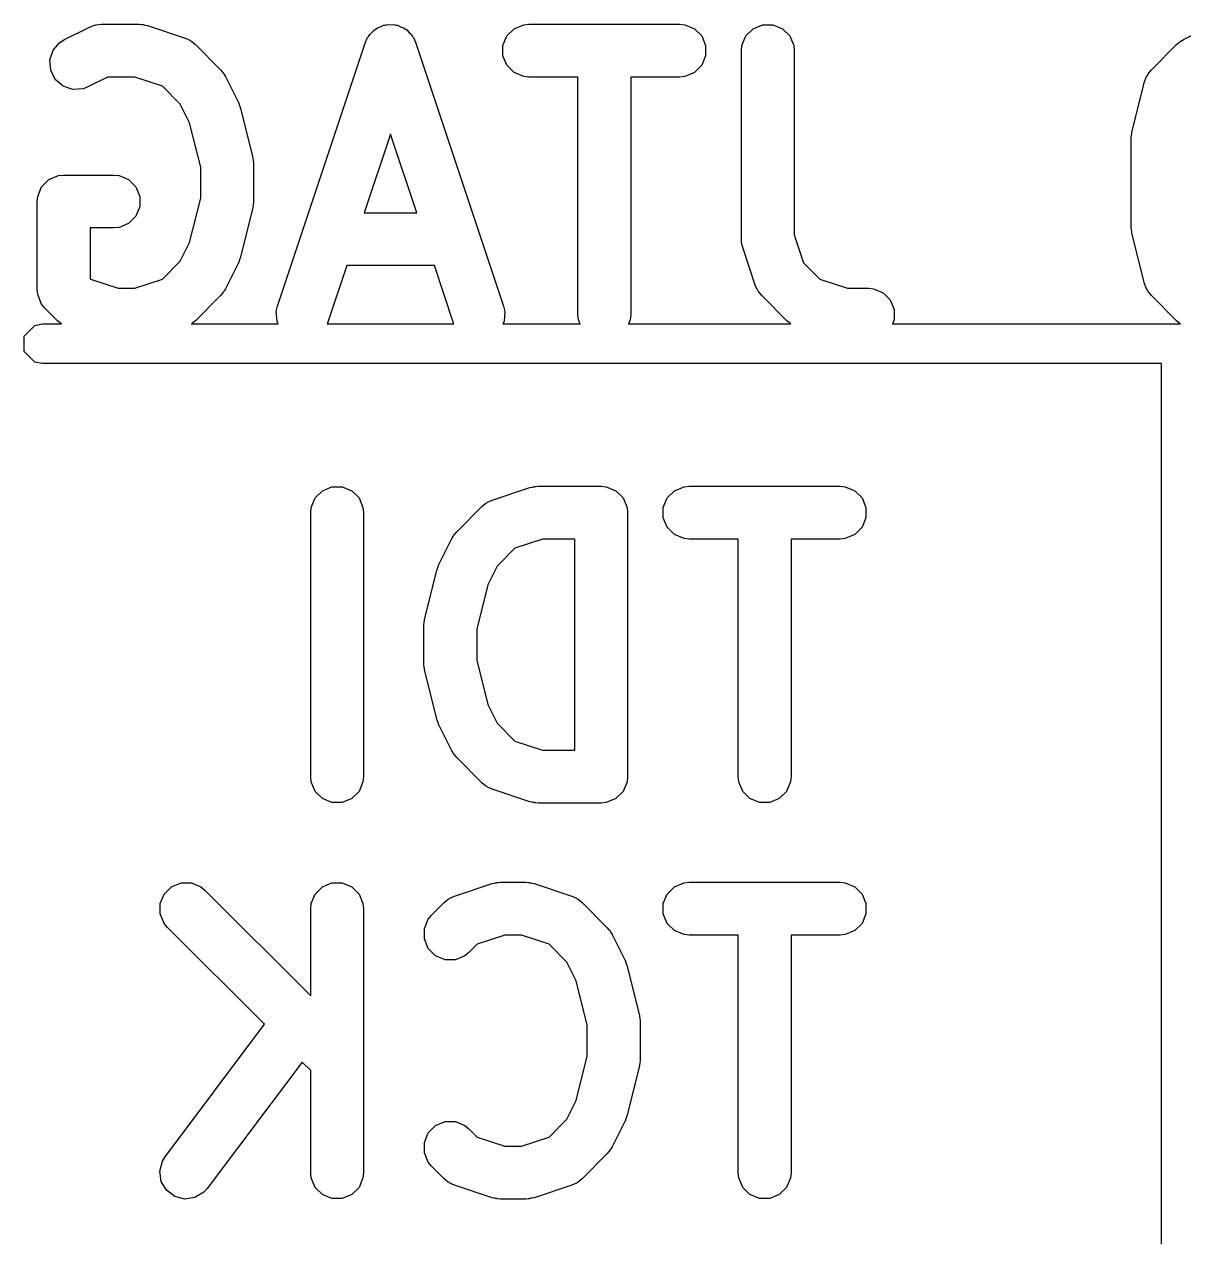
# Model space of a CAD drawing. Extents: x 89 to 178, y -115 to -57.
# Drawn here: x 164.845 to 168.357, y -84.356 to -80.682 of the extents above; entities that cross this region are included whole.
import ezdxf

# ---------------------------------------------------------------- set-up
doc = ezdxf.new("R2010")
doc.units = 0
doc.layers.add('BLACK', color=7, linetype='CONTINUOUS')

msp = doc.modelspace()

# ---------------------------------------------------------------- linework, layer by layer
at = {"layer": 'BLACK', "linetype": 'CONTINUOUS'}
for p, q in [((165.042293, -80.690221), (165.05694, -80.684616)), ((165.05694, -80.684616), (165.059806, -80.684412)), ((165.059806, -80.684412), (165.062463, -80.683312)), ((165.062463, -80.683312), (165.07807, -80.681775)), ((165.07807, -80.681775), (165.192356, -80.681775)), ((165.192356, -80.681775), (165.200253, -80.682552)), ((165.200253, -80.682552), (165.202362, -80.682403)), ((165.202362, -80.682403), (165.205134, -80.683033)), ((165.205134, -80.683033), (165.207963, -80.683312)), ((165.207963, -80.683312), (165.209914, -80.68412)), ((165.209914, -80.68412), (165.217654, -80.68588)), ((165.924153, -80.689103), (165.93313, -80.684615)), ((165.93313, -80.684615), (165.938833, -80.684209)), ((165.938833, -80.684209), (165.944254, -80.682403)), ((165.944254, -80.682403), (165.95426, -80.683113)), ((165.95426, -80.683113), (165.964266, -80.682403)), ((165.964266, -80.682403), (165.969686, -80.684209)), ((165.969686, -80.684209), (165.97539, -80.684615)), ((165.97539, -80.684615), (165.984366, -80.689103)), ((166.328862, -80.695257), (166.357701, -80.683312)), ((166.357701, -80.683312), (166.373308, -80.681775)), ((166.373308, -80.681775), (166.830451, -80.681775)), ((166.830451, -80.681775), (166.846058, -80.683312)), ((166.846058, -80.683312), (166.874897, -80.695257)), ((167.052672, -80.695257), (167.081511, -80.683312)), ((167.081511, -80.683312), (167.112725, -80.683312)), ((167.112725, -80.683312), (167.141564, -80.695257)), ((164.966103, -80.728316), (165.042293, -80.690221)), ((165.217654, -80.68588), (165.33194, -80.723975)), ((165.884759, -80.722157), (165.888502, -80.71784)), ((165.888502, -80.71784), (165.89106, -80.712726)), ((165.89106, -80.712726), (165.898638, -80.706153)), ((165.898638, -80.706153), (165.905211, -80.698575)), ((165.905211, -80.698575), (165.910325, -80.696017)), ((165.910325, -80.696017), (165.914642, -80.692274)), ((165.914642, -80.692274), (165.924153, -80.689103)), ((165.984366, -80.689103), (165.993878, -80.692274)), ((165.993878, -80.692274), (165.998195, -80.696018)), ((165.998195, -80.696018), (166.003309, -80.698575)), ((166.003309, -80.698575), (166.009879, -80.70615)), ((166.009879, -80.70615), (166.01746, -80.712725)), ((166.01746, -80.712725), (166.020018, -80.717841)), ((166.020018, -80.717841), (166.023761, -80.722157)), ((166.294845, -80.746168), (166.30679, -80.717329)), ((166.30679, -80.717329), (166.328862, -80.695257)), ((166.874897, -80.695257), (166.896969, -80.717329)), ((166.896969, -80.717329), (166.908914, -80.746168)), ((167.018655, -80.746168), (167.0306, -80.717329)), ((167.0306, -80.717329), (167.052672, -80.695257)), ((167.141564, -80.695257), (167.163636, -80.717329)), ((167.163636, -80.717329), (167.175581, -80.746168)), ((168.356579, -80.728316), (168.432769, -80.690221)), ((164.932379, -80.760251), (164.952831, -80.73667)), ((164.952831, -80.73667), (164.966103, -80.728316)), ((165.33194, -80.723975), (165.34626, -80.730369)), ((165.34626, -80.730369), (165.34843, -80.732251)), ((165.34843, -80.732251), (165.351088, -80.733352)), ((165.351088, -80.733352), (165.363211, -80.743301)), ((165.363211, -80.743301), (165.439401, -80.819492)), ((165.611699, -81.536477), (165.878365, -80.736477)), ((165.878365, -80.736477), (165.884759, -80.722157)), ((166.023761, -80.722157), (166.030155, -80.736477)), ((166.030155, -80.736477), (166.296822, -81.536477)), ((166.294845, -80.777382), (166.294845, -80.746168)), ((166.908914, -80.746168), (166.908914, -80.777382)), ((167.017118, -80.761775), (167.018655, -80.746168)), ((167.175581, -80.746168), (167.177118, -80.761775)), ((168.259597, -80.819491), (168.335788, -80.743301)), ((168.335788, -80.743301), (168.341921, -80.738267)), ((168.341921, -80.738267), (168.343307, -80.73667)), ((168.343307, -80.73667), (168.345714, -80.735154)), ((168.345714, -80.735154), (168.347911, -80.733352)), ((168.347911, -80.733352), (168.349862, -80.732543)), ((168.349862, -80.732543), (168.356579, -80.728316)), ((164.922508, -80.789864), (164.932379, -80.760251)), ((164.924721, -80.821), (164.922508, -80.789864)), ((166.30679, -80.806221), (166.294845, -80.777382)), ((166.908914, -80.777382), (166.896969, -80.806221)), ((167.017118, -81.333203), (167.017118, -80.761775)), ((167.177118, -80.761775), (167.177118, -81.32022)), ((164.93868, -80.848919), (164.924721, -80.821)), ((165.439401, -80.819492), (165.444436, -80.825626)), ((165.444436, -80.825626), (165.446032, -80.827011)), ((165.446032, -80.827011), (165.447545, -80.829414)), ((165.447545, -80.829414), (165.44935, -80.831614)), ((165.44935, -80.831614), (165.450159, -80.833568)), ((166.328862, -80.828293), (166.30679, -80.806221)), ((166.357701, -80.840238), (166.328862, -80.828293)), ((166.874897, -80.828293), (166.846058, -80.840238)), ((166.896969, -80.806221), (166.874897, -80.828293)), ((168.247371, -80.837108), (168.249648, -80.831614)), ((168.249648, -80.831614), (168.259597, -80.819491)), ((164.962261, -80.869371), (164.93868, -80.848919)), ((165.096955, -80.841775), (165.037657, -80.871424)), ((165.179373, -80.841775), (165.096955, -80.841775)), ((165.263426, -80.869792), (165.179373, -80.841775)), ((165.450159, -80.833568), (165.454386, -80.840283)), ((165.454386, -80.840283), (165.492481, -80.916474)), ((166.373308, -80.841775), (166.357701, -80.840238)), ((166.52188, -80.841775), (166.373308, -80.841775)), ((166.52188, -81.561775), (166.52188, -80.841775)), ((166.830451, -80.841775), (166.68188, -80.841775)), ((166.68188, -80.841775), (166.68188, -81.561775)), ((166.846058, -80.840238), (166.830451, -80.841775)), ((168.200459, -81.009038), (168.238554, -80.856657)), ((168.238554, -80.856657), (168.24383, -80.841889)), ((168.24383, -80.841889), (168.247371, -80.837108)), ((164.991874, -80.879242), (164.962261, -80.869371)), ((165.02301, -80.877029), (164.991874, -80.879242)), ((165.037657, -80.871424), (165.02301, -80.877029)), ((165.317083, -80.923449), (165.263426, -80.869792)), ((165.345446, -80.980173), (165.317083, -80.923449)), ((165.492481, -80.916474), (165.492917, -80.917615)), ((165.492917, -80.917615), (165.493262, -80.91808)), ((165.493262, -80.91808), (165.495601, -80.924628)), ((165.495601, -80.924628), (165.498086, -80.931121)), ((165.498086, -80.931121), (165.498126, -80.931697)), ((165.498126, -80.931697), (165.498538, -80.932848)), ((165.498538, -80.932848), (165.536634, -81.085229)), ((165.379023, -81.114479), (165.345446, -80.980173)), ((165.95426, -81.014758), (165.874779, -81.253203)), ((166.033742, -81.253203), (165.95426, -81.014758)), ((168.199028, -81.018707), (168.199607, -81.012834)), ((168.199607, -81.012834), (168.200058, -81.011743)), ((168.200058, -81.011743), (168.200459, -81.009038)), ((168.19807, -81.028441), (168.198337, -81.02572)), ((168.19807, -81.295108), (168.19807, -81.028441)), ((168.198164, -81.024552), (168.199028, -81.018707)), ((168.198337, -81.02572), (168.198164, -81.024552)), ((165.536634, -81.085229), (165.537034, -81.087934)), ((165.537034, -81.087934), (165.537486, -81.089025)), ((165.379023, -81.20907), (165.379023, -81.114479)), ((165.537486, -81.089025), (165.538064, -81.094898)), ((165.538064, -81.094898), (165.538929, -81.100743)), ((165.538929, -81.100743), (165.538755, -81.101911)), ((165.538755, -81.101911), (165.539023, -81.104632)), ((165.539023, -81.104632), (165.539023, -81.218918)), ((164.897266, -81.174472), (164.919338, -81.1524)), ((164.919338, -81.1524), (164.948177, -81.140455)), ((164.948177, -81.140455), (164.963784, -81.138918)), ((164.963784, -81.138918), (165.116165, -81.138918)), ((165.116165, -81.138918), (165.131772, -81.140455)), ((165.131772, -81.140455), (165.160611, -81.1524)), ((165.160611, -81.1524), (165.182683, -81.174472)), ((164.885321, -81.203311), (164.897266, -81.174472)), ((165.182683, -81.174472), (165.194628, -81.203311)), ((164.883784, -81.218918), (164.885321, -81.203311)), ((164.883784, -81.485584), (164.883784, -81.218918)), ((165.194628, -81.234525), (165.182683, -81.263364)), ((165.194628, -81.203311), (165.194628, -81.234525)), ((165.345446, -81.343375), (165.379023, -81.20907)), ((165.537034, -81.235615), (165.536634, -81.238321)), ((165.537486, -81.234525), (165.537034, -81.235615)), ((165.538064, -81.228651), (165.537486, -81.234525)), ((165.538929, -81.222807), (165.538064, -81.228651)), ((165.539023, -81.218918), (165.538755, -81.221638)), ((165.538755, -81.221638), (165.538929, -81.222807)), ((165.182683, -81.263364), (165.160611, -81.285436)), ((165.536634, -81.238321), (165.498538, -81.390702)), ((165.874779, -81.253203), (166.033742, -81.253203)), ((165.116165, -81.298918), (165.043784, -81.298918)), ((165.043784, -81.298918), (165.043784, -81.452446)), ((165.131772, -81.297381), (165.116165, -81.298918)), ((165.160611, -81.285436), (165.131772, -81.297381)), ((168.198337, -81.297828), (168.19807, -81.295108)), ((168.198164, -81.298997), (168.198337, -81.297828)), ((168.199028, -81.304841), (168.198164, -81.298997)), ((168.199607, -81.310715), (168.199028, -81.304841)), ((165.317083, -81.4001), (165.345446, -81.343375)), ((167.017895, -81.3411), (167.017118, -81.333203)), ((167.017746, -81.343209), (167.017895, -81.3411)), ((167.018376, -81.345981), (167.017746, -81.343209)), ((167.018655, -81.34881), (167.018376, -81.345981)), ((167.177118, -81.32022), (167.205135, -81.404273)), ((168.200058, -81.311805), (168.199607, -81.310715)), ((168.200459, -81.314511), (168.200058, -81.311805)), ((168.238554, -81.466892), (168.200459, -81.314511)), ((167.019463, -81.350761), (167.018655, -81.34881)), ((167.021223, -81.358501), (167.019463, -81.350761)), ((167.059318, -81.472787), (167.021223, -81.358501)), ((165.263427, -81.453757), (165.317083, -81.4001)), ((165.492481, -81.407076), (165.454386, -81.483266)), ((165.492917, -81.405934), (165.492481, -81.407076)), ((165.493262, -81.40547), (165.492917, -81.405934)), ((165.495601, -81.398921), (165.493262, -81.40547)), ((165.498086, -81.392429), (165.495601, -81.398921)), ((165.498126, -81.391852), (165.498086, -81.392429)), ((165.498538, -81.390702), (165.498126, -81.391852)), ((165.821446, -81.413203), (165.763489, -81.587073)), ((166.087075, -81.413203), (165.821446, -81.413203)), ((166.145032, -81.587073), (166.087075, -81.413203)), ((167.205135, -81.404273), (167.254618, -81.453757)), ((165.043784, -81.452446), (165.045094, -81.453757)), ((165.045094, -81.453757), (165.129148, -81.481775)), ((165.179373, -81.481775), (165.263427, -81.453757)), ((167.254618, -81.453757), (167.338672, -81.481775)), ((164.885321, -81.501191), (164.883784, -81.485584)), ((165.129148, -81.481775), (165.179373, -81.481775)), ((165.44935, -81.491934), (165.447547, -81.49413)), ((165.450158, -81.489982), (165.44935, -81.491934)), ((165.454386, -81.483266), (165.450158, -81.489982)), ((167.065712, -81.487107), (167.059318, -81.472787)), ((167.067594, -81.489277), (167.065712, -81.487107)), ((167.068695, -81.491935), (167.067594, -81.489277)), ((167.078644, -81.504058), (167.068695, -81.491935)), ((167.338672, -81.481775), (167.40188, -81.481775)), ((167.40188, -81.481775), (167.417487, -81.483312)), ((167.417487, -81.483312), (167.446326, -81.495257)), ((168.24383, -81.48166), (168.238554, -81.466892)), ((168.24737, -81.486438), (168.24383, -81.48166)), ((168.249647, -81.491935), (168.24737, -81.486438)), ((168.259596, -81.504058), (168.249647, -81.491935)), ((164.897266, -81.53003), (164.885321, -81.501191)), ((165.439401, -81.504057), (165.363211, -81.580248)), ((165.444434, -81.497923), (165.439401, -81.504057)), ((165.446032, -81.496538), (165.444434, -81.497923)), ((165.447547, -81.49413), (165.446032, -81.496538)), ((167.154835, -81.580248), (167.078644, -81.504058)), ((167.446326, -81.495257), (167.468398, -81.517329)), ((167.468398, -81.517329), (167.480343, -81.546168)), ((168.335787, -81.580248), (168.259596, -81.504058)), ((164.907215, -81.542153), (164.897266, -81.53003)), ((164.945312, -81.580249), (164.907215, -81.542153)), ((165.608222, -81.551769), (165.611699, -81.536477)), ((165.610434, -81.582905), (165.608222, -81.551769)), ((166.296822, -81.536477), (166.300299, -81.551769)), ((166.300299, -81.551769), (166.298087, -81.582905)), ((166.523417, -81.577382), (166.52188, -81.561775)), ((166.68188, -81.561775), (166.680343, -81.577382)), ((167.480343, -81.546168), (167.480343, -81.577382)), ((164.844567, -81.627039), (164.877039, -81.594567)), ((164.877039, -81.594567), (164.9, -81.59)), ((164.9, -81.59), (164.957193, -81.59)), ((164.957193, -81.59), (164.945312, -81.580249)), ((165.363211, -81.580248), (165.351328, -81.59)), ((165.351328, -81.59), (165.613982, -81.59)), ((165.613982, -81.59), (165.610434, -81.582905)), ((165.763489, -81.587073), (165.762182, -81.59)), ((165.762182, -81.59), (166.146339, -81.59)), ((166.146339, -81.59), (166.145032, -81.587073)), ((166.298087, -81.582905), (166.294539, -81.59)), ((166.294539, -81.59), (166.528643, -81.59)), ((166.528643, -81.59), (166.523417, -81.577382)), ((166.680343, -81.577382), (166.675117, -81.59)), ((166.675117, -81.59), (167.166718, -81.59)), ((167.166718, -81.59), (167.154835, -81.580248)), ((167.480343, -81.577382), (167.475117, -81.59)), ((167.475117, -81.59), (168.34767, -81.59)), ((168.341921, -81.585282), (168.335787, -81.580248)), ((168.343307, -81.58688), (168.341921, -81.585282)), ((168.345715, -81.588395), (168.343307, -81.58688)), ((168.34767, -81.59), (168.345715, -81.588395)), ((164.844567, -81.672961), (164.844567, -81.627039)), ((164.877039, -81.705433), (164.844567, -81.672961)), ((164.9, -81.71), (164.877039, -81.705433)), ((168.29, -81.71), (164.9, -81.71)), ((168.29, -86.7), (168.29, -81.71)), ((165.713891, -82.146168), (165.725836, -82.117329)), ((165.725836, -82.117329), (165.747908, -82.095257)), ((165.747908, -82.095257), (165.776747, -82.083312)), ((165.776747, -82.083312), (165.807961, -82.083312)), ((165.807961, -82.083312), (165.8368, -82.095257)), ((165.8368, -82.095257), (165.858872, -82.117329)), ((165.858872, -82.117329), (165.870817, -82.146168)), ((166.262294, -82.123975), (166.37658, -82.08588)), ((166.37658, -82.08588), (166.384319, -82.08412)), ((166.384319, -82.08412), (166.386271, -82.083312)), ((166.386271, -82.083312), (166.389099, -82.083033)), ((166.389099, -82.083033), (166.391872, -82.082403)), ((166.391872, -82.082403), (166.39398, -82.082552)), ((166.39398, -82.082552), (166.401878, -82.081775)), ((166.401878, -82.081775), (166.592354, -82.081775)), ((166.592354, -82.081775), (166.607961, -82.083312)), ((166.607961, -82.083312), (166.6368, -82.095257)), ((166.6368, -82.095257), (166.658872, -82.117329)), ((166.658872, -82.117329), (166.670817, -82.146168)), ((166.780558, -82.146168), (166.792503, -82.117329)), ((166.792503, -82.117329), (166.814575, -82.095257)), ((166.814575, -82.095257), (166.843414, -82.083312)), ((166.843414, -82.083312), (166.859021, -82.081775)), ((166.859021, -82.081775), (167.316164, -82.081775)), ((167.316164, -82.081775), (167.331771, -82.083312)), ((167.331771, -82.083312), (167.36061, -82.095257)), ((167.36061, -82.095257), (167.382682, -82.117329)), ((167.382682, -82.117329), (167.394627, -82.146168)), ((165.712354, -82.161775), (165.713891, -82.146168)), ((165.870817, -82.146168), (165.872354, -82.161775)), ((166.154833, -82.219491), (166.231024, -82.143301)), ((166.231024, -82.143301), (166.243146, -82.133352)), ((166.243146, -82.133352), (166.245803, -82.132251)), ((166.245803, -82.132251), (166.247974, -82.130369)), ((166.247974, -82.130369), (166.262294, -82.123975)), ((166.670817, -82.146168), (166.672354, -82.161775)), ((166.780558, -82.177382), (166.780558, -82.146168)), ((167.394627, -82.146168), (167.394627, -82.177382)), ((165.712354, -82.961775), (165.712354, -82.161775)), ((165.872354, -82.161775), (165.872354, -82.961775)), ((166.672354, -82.161775), (166.672354, -82.961775)), ((166.792503, -82.206221), (166.780558, -82.177382)), ((167.394627, -82.177382), (167.382682, -82.206221)), ((166.146689, -82.229414), (166.148202, -82.227011)), ((166.148202, -82.227011), (166.149796, -82.225628)), ((166.149796, -82.225628), (166.154833, -82.219491)), ((166.814575, -82.228293), (166.792503, -82.206221)), ((167.382682, -82.206221), (167.36061, -82.228293)), ((166.101753, -82.316474), (166.139848, -82.240283)), ((166.139848, -82.240283), (166.144074, -82.233568)), ((166.144074, -82.233568), (166.144884, -82.231614)), ((166.144884, -82.231614), (166.146689, -82.229414)), ((166.414861, -82.241775), (166.330806, -82.269792)), ((166.512354, -82.241775), (166.414861, -82.241775)), ((166.512354, -82.881775), (166.512354, -82.241775)), ((166.843414, -82.240238), (166.814575, -82.228293)), ((166.859021, -82.241775), (166.843414, -82.240238)), ((167.007593, -82.241775), (166.859021, -82.241775)), ((167.007593, -82.961775), (167.007593, -82.241775)), ((167.316164, -82.241775), (167.167593, -82.241775)), ((167.167593, -82.241775), (167.167593, -82.961775)), ((167.331771, -82.240238), (167.316164, -82.241775)), ((167.36061, -82.228293), (167.331771, -82.240238)), ((166.330806, -82.269792), (166.277149, -82.32345)), ((166.0576, -82.485229), (166.095696, -82.332848)), ((166.095696, -82.332848), (166.096107, -82.331697)), ((166.096107, -82.331697), (166.096148, -82.331121)), ((166.096148, -82.331121), (166.098632, -82.324628)), ((166.098632, -82.324628), (166.100972, -82.31808)), ((166.100972, -82.31808), (166.101316, -82.317615)), ((166.101316, -82.317615), (166.101753, -82.316474)), ((166.277149, -82.32345), (166.248787, -82.380173)), ((166.248787, -82.380173), (166.215211, -82.514479)), ((166.055211, -82.504632), (166.055478, -82.501911)), ((166.055211, -82.618918), (166.055211, -82.504632)), ((166.055305, -82.500743), (166.056169, -82.494898)), ((166.055478, -82.501911), (166.055305, -82.500743)), ((166.056169, -82.494898), (166.056748, -82.489025)), ((166.056748, -82.489025), (166.057199, -82.487934)), ((166.057199, -82.487934), (166.0576, -82.485229)), ((166.215211, -82.514479), (166.215211, -82.60907)), ((166.055478, -82.621638), (166.055211, -82.618918)), ((166.055305, -82.622807), (166.055478, -82.621638)), ((166.056169, -82.628651), (166.055305, -82.622807)), ((166.056748, -82.634525), (166.056169, -82.628651)), ((166.215211, -82.60907), (166.248787, -82.743375)), ((166.057199, -82.635615), (166.056748, -82.634525)), ((166.0576, -82.638321), (166.057199, -82.635615)), ((166.095696, -82.790702), (166.0576, -82.638321)), ((166.248787, -82.743375), (166.27715, -82.8001)), ((166.096107, -82.791852), (166.095696, -82.790702)), ((166.096148, -82.792429), (166.096107, -82.791852)), ((166.098632, -82.798921), (166.096148, -82.792429)), ((166.100972, -82.80547), (166.098632, -82.798921)), ((166.101316, -82.805934), (166.100972, -82.80547)), ((166.101753, -82.807076), (166.101316, -82.805934)), ((166.139848, -82.883266), (166.101753, -82.807076)), ((166.27715, -82.8001), (166.330806, -82.853757)), ((166.144075, -82.889982), (166.139848, -82.883266)), ((166.330806, -82.853757), (166.414861, -82.881775)), ((166.414861, -82.881775), (166.512354, -82.881775)), ((166.144884, -82.891934), (166.144075, -82.889982)), ((166.146686, -82.89413), (166.144884, -82.891934)), ((166.148202, -82.896538), (166.146686, -82.89413)), ((166.149799, -82.897923), (166.148202, -82.896538)), ((166.154833, -82.904057), (166.149799, -82.897923)), ((166.231023, -82.980248), (166.154833, -82.904057)), ((165.713891, -82.977382), (165.712354, -82.961775)), ((165.872354, -82.961775), (165.870817, -82.977382)), ((166.672354, -82.961775), (166.670817, -82.977382)), ((167.00913, -82.977382), (167.007593, -82.961775)), ((167.167593, -82.961775), (167.166056, -82.977382)), ((165.725836, -83.006221), (165.713891, -82.977382)), ((165.870817, -82.977382), (165.858872, -83.006221)), ((166.243146, -82.990197), (166.231023, -82.980248)), ((166.245801, -82.991297), (166.243146, -82.990197)), ((166.247974, -82.993181), (166.245801, -82.991297)), ((166.262294, -82.999575), (166.247974, -82.993181)), ((166.670817, -82.977382), (166.658872, -83.006221)), ((167.021075, -83.006221), (167.00913, -82.977382)), ((167.166056, -82.977382), (167.154111, -83.006221)), ((165.747908, -83.028293), (165.725836, -83.006221)), ((165.776747, -83.040238), (165.747908, -83.028293)), ((165.8368, -83.028293), (165.807961, -83.040238)), ((165.858872, -83.006221), (165.8368, -83.028293)), ((166.37658, -83.03767), (166.262294, -82.999575)), ((166.6368, -83.028293), (166.607961, -83.040238)), ((166.658872, -83.006221), (166.6368, -83.028293)), ((167.043147, -83.028293), (167.021075, -83.006221)), ((167.071986, -83.040238), (167.043147, -83.028293)), ((167.132039, -83.028293), (167.1032, -83.040238)), ((167.154111, -83.006221), (167.132039, -83.028293)), ((165.807961, -83.040238), (165.776747, -83.040238)), ((166.384319, -83.039429), (166.37658, -83.03767)), ((166.386271, -83.040238), (166.384319, -83.039429)), ((166.389099, -83.040516), (166.386271, -83.040238)), ((166.391872, -83.041147), (166.389099, -83.040516)), ((166.39398, -83.040997), (166.391872, -83.041147)), ((166.401878, -83.041775), (166.39398, -83.040997)), ((166.592354, -83.041775), (166.401878, -83.041775)), ((166.607961, -83.040238), (166.592354, -83.041775)), ((167.1032, -83.040238), (167.071986, -83.040238)), ((165.290765, -83.295257), (165.319604, -83.283312)), ((165.319604, -83.283312), (165.350818, -83.283312)), ((165.350818, -83.283312), (165.379657, -83.295257)), ((165.747908, -83.295257), (165.776747, -83.283312)), ((165.776747, -83.283312), (165.807961, -83.283312)), ((165.807961, -83.283312), (165.8368, -83.295257)), ((166.148009, -83.323975), (166.262294, -83.28588)), ((166.262294, -83.28588), (166.270033, -83.28412)), ((166.270033, -83.28412), (166.271985, -83.283312)), ((166.271985, -83.283312), (166.274813, -83.283033)), ((166.274813, -83.283033), (166.277586, -83.282403)), ((166.277586, -83.282403), (166.279694, -83.282552)), ((166.279694, -83.282552), (166.287592, -83.281775)), ((166.287592, -83.281775), (166.363783, -83.281775)), ((166.363783, -83.281775), (166.37168, -83.282552)), ((166.37168, -83.282552), (166.373789, -83.282403)), ((166.373789, -83.282403), (166.376561, -83.283033)), ((166.376561, -83.283033), (166.37939, -83.283312)), ((166.37939, -83.283312), (166.381341, -83.28412)), ((166.381341, -83.28412), (166.389081, -83.28588)), ((166.389081, -83.28588), (166.503367, -83.323975)), ((166.814575, -83.295257), (166.843414, -83.283312)), ((166.843414, -83.283312), (166.859021, -83.281775)), ((166.859021, -83.281775), (167.316164, -83.281775)), ((167.316164, -83.281775), (167.331771, -83.283312)), ((167.331771, -83.283312), (167.36061, -83.295257)), ((165.256748, -83.346168), (165.268693, -83.317329)), ((165.268693, -83.317329), (165.290765, -83.295257)), ((165.379657, -83.295257), (165.39178, -83.305206)), ((165.39178, -83.305206), (165.712354, -83.62578)), ((165.713891, -83.346168), (165.725836, -83.317329)), ((165.725836, -83.317329), (165.747908, -83.295257)), ((165.8368, -83.295257), (165.858872, -83.317329)), ((165.858872, -83.317329), (165.870817, -83.346168)), ((166.133689, -83.330369), (166.148009, -83.323975)), ((166.503367, -83.323975), (166.517687, -83.330369)), ((166.780558, -83.346168), (166.792503, -83.317329)), ((166.792503, -83.317329), (166.814575, -83.295257)), ((167.36061, -83.295257), (167.382682, -83.317329)), ((167.382682, -83.317329), (167.394627, -83.346168)), ((165.256748, -83.377382), (165.256748, -83.346168)), ((165.712354, -83.361775), (165.713891, -83.346168)), ((165.712354, -83.62578), (165.712354, -83.361775)), ((165.870817, -83.346168), (165.872354, -83.361775)), ((165.872354, -83.361775), (165.872354, -84.161775)), ((166.078643, -83.381396), (166.116739, -83.343301)), ((166.116739, -83.343301), (166.128862, -83.333352)), ((166.128862, -83.333352), (166.131517, -83.332251)), ((166.131517, -83.332251), (166.133689, -83.330369)), ((166.517687, -83.330369), (166.519857, -83.332251)), ((166.519857, -83.332251), (166.522515, -83.333352)), ((166.522515, -83.333352), (166.534638, -83.343301)), ((166.534638, -83.343301), (166.610828, -83.419492)), ((166.780558, -83.377382), (166.780558, -83.346168)), ((167.394627, -83.346168), (167.394627, -83.377382)), ((165.268693, -83.406221), (165.256748, -83.377382)), ((166.056748, -83.422357), (166.068694, -83.393518)), ((166.068694, -83.393518), (166.078643, -83.381396)), ((166.792503, -83.406221), (166.780558, -83.377382)), ((167.394627, -83.377382), (167.382682, -83.406221)), ((165.278642, -83.418344), (165.268693, -83.406221)), ((165.572438, -83.712139), (165.278642, -83.418344)), ((166.056747, -83.453571), (166.056748, -83.422357)), ((166.610828, -83.419492), (166.615863, -83.425626)), ((166.615863, -83.425626), (166.617459, -83.427011)), ((166.617459, -83.427011), (166.618972, -83.429414)), ((166.618972, -83.429414), (166.620777, -83.431614)), ((166.620777, -83.431614), (166.621586, -83.433568)), ((166.621586, -83.433568), (166.625813, -83.440283)), ((166.814575, -83.428293), (166.792503, -83.406221)), ((166.843414, -83.440238), (166.814575, -83.428293)), ((166.859021, -83.441775), (166.843414, -83.440238)), ((167.331771, -83.440238), (167.316164, -83.441775)), ((167.36061, -83.428293), (167.331771, -83.440238)), ((167.382682, -83.406221), (167.36061, -83.428293)), ((166.068693, -83.48241), (166.056747, -83.453571)), ((166.21652, -83.469793), (166.191779, -83.494534)), ((166.300575, -83.441775), (166.21652, -83.469793)), ((166.3508, -83.441775), (166.300575, -83.441775)), ((166.434853, -83.469792), (166.3508, -83.441775)), ((166.48851, -83.523449), (166.434853, -83.469792)), ((166.625813, -83.440283), (166.663908, -83.516474)), ((167.007593, -83.441775), (166.859021, -83.441775)), ((167.007593, -84.161775), (167.007593, -83.441775)), ((167.316164, -83.441775), (167.167593, -83.441775)), ((167.167593, -83.441775), (167.167593, -84.161775)), ((166.090764, -83.504482), (166.068693, -83.48241)), ((166.119603, -83.516428), (166.090764, -83.504482)), ((166.179656, -83.504483), (166.150817, -83.516429)), ((166.191779, -83.494534), (166.179656, -83.504483)), ((166.150817, -83.516429), (166.119603, -83.516428)), ((166.516873, -83.580173), (166.48851, -83.523449)), ((166.663908, -83.516474), (166.664344, -83.517615)), ((166.664344, -83.517615), (166.664689, -83.51808)), ((166.664689, -83.51808), (166.667028, -83.524628)), ((166.667028, -83.524628), (166.669513, -83.531121)), ((166.669513, -83.531121), (166.669553, -83.531697)), ((166.669553, -83.531697), (166.669965, -83.532848)), ((166.669965, -83.532848), (166.708061, -83.685229)), ((166.55045, -83.714479), (166.516873, -83.580173)), ((166.708061, -83.685229), (166.708461, -83.687934)), ((166.708461, -83.687934), (166.708913, -83.689025)), ((166.708913, -83.689025), (166.709491, -83.694898)), ((166.709491, -83.694898), (166.710356, -83.700743)), ((165.271211, -84.113775), (165.572438, -83.712139)), ((166.55045, -83.80907), (166.55045, -83.714479)), ((166.710356, -83.700743), (166.710182, -83.701911)), ((166.710182, -83.701911), (166.71045, -83.704632)), ((166.71045, -83.704632), (166.71045, -83.818918)), ((165.686724, -83.826425), (165.399211, -84.209775)), ((165.712354, -83.852055), (165.686724, -83.826425)), ((166.516873, -83.943375), (166.55045, -83.80907)), ((166.708061, -83.838321), (166.669965, -83.990702)), ((166.708461, -83.835615), (166.708061, -83.838321)), ((166.708913, -83.834525), (166.708461, -83.835615)), ((166.709491, -83.828651), (166.708913, -83.834525)), ((166.710356, -83.822807), (166.709491, -83.828651)), ((166.71045, -83.818918), (166.710182, -83.821638)), ((166.710182, -83.821638), (166.710356, -83.822807)), ((165.712354, -84.161775), (165.712354, -83.852055)), ((166.48851, -84.0001), (166.516873, -83.943375)), ((166.669965, -83.990702), (166.669553, -83.991852)), ((166.068693, -84.041138), (166.090765, -84.019066)), ((166.090765, -84.019066), (166.119604, -84.007121)), ((166.119604, -84.007121), (166.150818, -84.007121)), ((166.150818, -84.007121), (166.179657, -84.019066)), ((166.179657, -84.019066), (166.19178, -84.029015)), ((166.434854, -84.053757), (166.48851, -84.0001)), ((166.663908, -84.007076), (166.625813, -84.083266)), ((166.664344, -84.005934), (166.663908, -84.007076)), ((166.664689, -84.00547), (166.664344, -84.005934)), ((166.667028, -83.998921), (166.664689, -84.00547)), ((166.669513, -83.992429), (166.667028, -83.998921)), ((166.669553, -83.991852), (166.669513, -83.992429)), ((166.056748, -84.069977), (166.068693, -84.041138)), ((166.19178, -84.029015), (166.216521, -84.053757)), ((166.216521, -84.053757), (166.300575, -84.081775)), ((166.3508, -84.081775), (166.434854, -84.053757)), ((166.056748, -84.101191), (166.056748, -84.069977)), ((166.068693, -84.13003), (166.056748, -84.101191)), ((166.300575, -84.081775), (166.3508, -84.081775)), ((166.615861, -84.097923), (166.610828, -84.104057)), ((166.617459, -84.096538), (166.615861, -84.097923)), ((166.618974, -84.09413), (166.617459, -84.096538)), ((166.620777, -84.091934), (166.618974, -84.09413)), ((166.621585, -84.089982), (166.620777, -84.091934)), ((166.625813, -84.083266), (166.621585, -84.089982)), ((165.255329, -84.157421), (165.263076, -84.127183)), ((165.263076, -84.127183), (165.271211, -84.113775)), ((166.078642, -84.142153), (166.068693, -84.13003)), ((166.610828, -84.104057), (166.534638, -84.180248)), ((165.259743, -84.188322), (165.255329, -84.157421)), ((165.713891, -84.177382), (165.712354, -84.161775)), ((165.872354, -84.161775), (165.870817, -84.177382)), ((166.116739, -84.180249), (166.078642, -84.142153)), ((167.00913, -84.177382), (167.007593, -84.161775)), ((167.167593, -84.161775), (167.166056, -84.177382)), ((165.275648, -84.215181), (165.259743, -84.188322)), ((165.399211, -84.209775), (165.388617, -84.221338)), ((165.725836, -84.206221), (165.713891, -84.177382)), ((165.747908, -84.228293), (165.725836, -84.206221)), ((165.858872, -84.206221), (165.8368, -84.228293)), ((165.870817, -84.177382), (165.858872, -84.206221)), ((166.128861, -84.190198), (166.116739, -84.180249)), ((166.131518, -84.191298), (166.128861, -84.190198)), ((166.133689, -84.193181), (166.131518, -84.191298)), ((166.148009, -84.199575), (166.133689, -84.193181)), ((166.262294, -84.23767), (166.148009, -84.199575)), ((166.503367, -84.199575), (166.389081, -84.23767)), ((166.517687, -84.193181), (166.503367, -84.199575)), ((166.519859, -84.191297), (166.517687, -84.193181)), ((166.522515, -84.190197), (166.519859, -84.191297)), ((166.534638, -84.180248), (166.522515, -84.190197)), ((167.021075, -84.206221), (167.00913, -84.177382)), ((167.043147, -84.228293), (167.021075, -84.206221)), ((167.154111, -84.206221), (167.132039, -84.228293)), ((167.166056, -84.177382), (167.154111, -84.206221)), ((165.300619, -84.23391), (165.275648, -84.215181)), ((165.330857, -84.241657), (165.300619, -84.23391)), ((165.361758, -84.237243), (165.330857, -84.241657)), ((165.388617, -84.221338), (165.361758, -84.237243)), ((165.776747, -84.240238), (165.747908, -84.228293)), ((165.807961, -84.240238), (165.776747, -84.240238)), ((165.8368, -84.228293), (165.807961, -84.240238)), ((166.270033, -84.239429), (166.262294, -84.23767)), ((166.271985, -84.240238), (166.270033, -84.239429)), ((166.274813, -84.240516), (166.271985, -84.240238)), ((166.277586, -84.241147), (166.274813, -84.240516)), ((166.279694, -84.240997), (166.277586, -84.241147)), ((166.287592, -84.241775), (166.279694, -84.240997)), ((166.363783, -84.241775), (166.287592, -84.241775)), ((166.37168, -84.240997), (166.363783, -84.241775)), ((166.373789, -84.241147), (166.37168, -84.240997)), ((166.376561, -84.240516), (166.373789, -84.241147)), ((166.37939, -84.240238), (166.376561, -84.240516)), ((166.381341, -84.239429), (166.37939, -84.240238)), ((166.389081, -84.23767), (166.381341, -84.239429)), ((167.071986, -84.240238), (167.043147, -84.228293)), ((167.1032, -84.240238), (167.071986, -84.240238)), ((167.132039, -84.228293), (167.1032, -84.240238))]:
    msp.add_line(p, q, dxfattribs=at)

doc.saveas('drawing.dxf')
